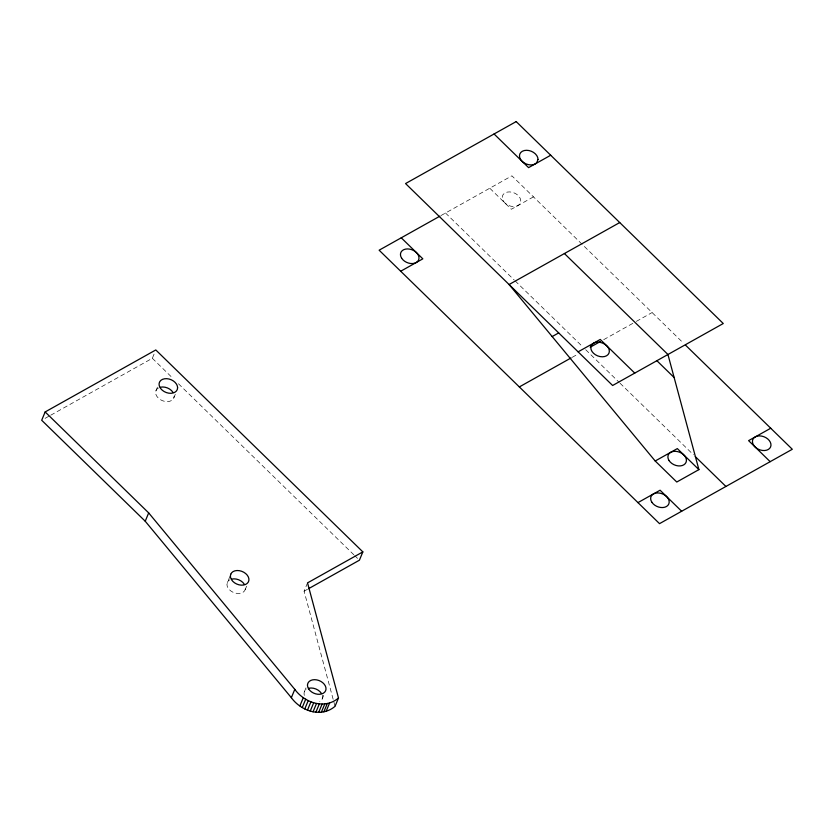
<?xml version="1.0" encoding="UTF-8"?>
<svg xmlns="http://www.w3.org/2000/svg" width="834" height="834" viewBox="0 0 834 834"><rect width="100%" height="100%" fill="white"/><g stroke="black" fill="none" stroke-linecap="round" stroke-linejoin="round"><path stroke-width="0.63" stroke-dasharray="4.17 3.13" d="M158.418 387.998A9.622 6.849 22.5 0 0 160.149 399.528A9.622 6.849 22.5 0 0 173.816 397.912L174.16 396.14M229.757 576.617L226.942 584.342A9.622 6.849 22.5 0 0 237.304 593.443A9.622 6.849 22.5 0 0 245.196 586.104M50.728 415.207L152.341 358.286L154.801 352.344M155.968 390.698L157.449 387.132M173.816 397.912L175.296 394.346M245.133 589.774L246.614 586.208M335.039 706.325L304.087 591.202L307.538 582.883M304.379 691.72L307.339 684.578M322.226 698.923L323.707 695.358M45.088 418.366L49.602 415.832M440.978 215.558L511.899 175.828L683.609 343.285M533.468 196.866L511.336 209.261L489.767 188.223M572.218 357.306L577.837 354.148M603.722 339.657L635.227 322.007M636.342 321.371L652.094 312.552M304.087 591.202L307.475 589.304M445.512 213.014L514.224 280.016M515.151 280.922L582.935 347.027M585.718 349.738L619.141 382.337M620.069 383.244L693.419 454.77M152.341 358.286L172.857 378.292M178.455 383.755L353.814 554.756M354.742 555.663L357.536 558.394M322.289 695.254A9.622 6.849 22.5 0 1 319.776 701.634M304.327 695.389A9.622 6.849 22.5 0 1 306.839 689.009M227.296 582.57A9.622 6.849 22.5 0 1 229.746 579.859M503.423 201.192A9.622 6.849 22.5 0 0 519.478 204.361A9.622 6.849 22.5 0 0 511.628 192.143A9.622 6.849 22.5 0 0 503.423 201.192"/><path stroke-width="1.25" d="M45.151 411.944L41.7 420.263L145.231 521.229L291.347 697.693C300.991 711.058 321.33 718.095 335.039 706.325L338.489 698.006L307.538 582.883L362.853 551.889L155.791 349.957L45.151 411.944L148.681 512.9L294.798 689.364C304.431 702.728 324.77 709.776 338.489 698.006M145.231 521.229L148.681 512.9M291.347 697.693L294.798 689.364M362.853 551.889L359.402 560.208L308.601 588.668M299.917 705.845L303.368 697.526M302.252 707.513L305.703 699.194M304.775 708.973L308.226 700.654M307.444 710.203L310.894 701.874M310.206 711.173L313.657 702.843M313.031 711.871L316.482 703.542M315.857 712.288L319.307 703.959M318.64 712.413L322.08 704.084M321.33 712.246L324.78 703.927M323.884 711.788L327.324 703.469M326.25 711.058L329.701 702.728M439.841 216.194L379.126 250.2L659.527 523.648L792.3 449.276L685.465 345.088M550.711 155.239L528.579 167.634L494.072 133.982M400.695 271.238L422.828 258.842L401.258 237.805M619.735 222.553L509.094 284.53L655.201 460.993L676.77 482.021L698.902 469.625L667.94 354.502L564.409 253.536M552.171 336.561L558.697 332.912M578.108 351.844L600.24 339.448L634.747 373.1M519.332 386.924L571.092 357.932M590.211 347.215L600.344 341.544M655.201 460.993L677.333 448.598L698.902 469.625M637.958 502.61L660.09 490.215L681.659 511.252M770.731 428.238L748.598 440.633L770.168 461.671M656.879 360.705L674.133 377.531M695.275 456.584L725.914 486.462M308.778 688.269A9.622 6.849 22.5 0 1 321.392 693.367M231.685 579.109A9.622 6.849 22.5 0 1 244.299 584.207M160.357 387.247A9.622 6.849 22.5 0 1 172.982 392.345M177.611 387.81L177.267 389.593A9.622 6.849 22.5 0 1 162.286 390.239A9.622 6.849 22.5 0 1 164.527 378.782A9.622 6.849 22.5 0 1 177.611 387.81M230.737 574.24L230.392 576.013A9.622 6.849 22.5 0 0 243.476 585.051A9.622 6.849 22.5 0 0 245.717 573.594A9.622 6.849 22.5 0 0 230.737 574.24M538.013 159.44L536.721 162.745L535.219 163.923A9.622 6.849 22.5 0 1 520.666 159.565A9.622 6.849 22.5 0 1 526.462 150.287A9.622 6.849 22.5 0 1 538.013 159.44M591.15 345.87L590.806 347.642A9.622 6.849 22.5 0 0 602.356 356.796A9.622 6.849 22.5 0 0 608.163 347.517A9.622 6.849 22.5 0 0 593.599 343.16L591.15 345.87M516.194 121.587L405.553 183.563L612.625 385.496L723.266 323.519L516.194 121.587M669.076 460.587A9.622 6.849 22.5 0 0 685.131 463.756A9.622 6.849 22.5 0 0 677.281 451.538A9.622 6.849 22.5 0 0 669.076 460.587M308.663 688.957A9.622 6.849 22.5 0 0 324.718 692.126A9.622 6.849 22.5 0 0 316.868 679.908A9.622 6.849 22.5 0 0 308.663 688.957M651.834 502.204A9.622 6.849 22.5 0 0 667.888 505.383A9.622 6.849 22.5 0 0 660.038 493.155A9.622 6.849 22.5 0 0 651.834 502.204M753.623 445.189A9.622 6.849 22.5 0 0 769.678 448.358A9.622 6.849 22.5 0 0 761.828 436.13A9.622 6.849 22.5 0 0 753.623 445.189M401.634 258.206A9.622 6.849 22.5 0 0 417.688 261.386A9.622 6.849 22.5 0 0 409.838 249.157A9.622 6.849 22.5 0 0 401.634 258.206"/></g></svg>
